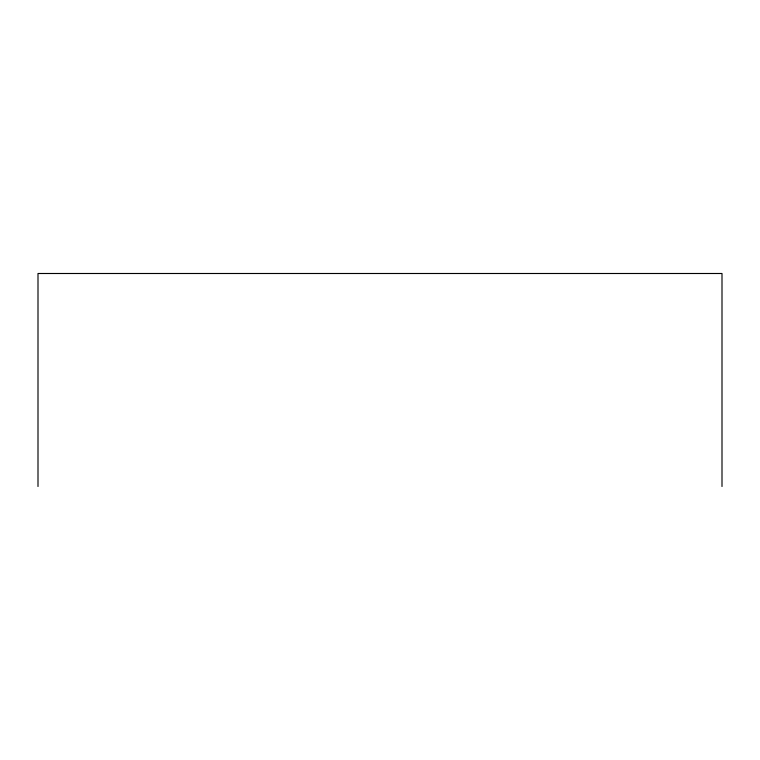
<?xml version="1.0" encoding="UTF-8"?>
<svg xmlns="http://www.w3.org/2000/svg" width="760" height="760" viewBox="0 0 760 760"><rect width="100%" height="100%" fill="white"/><g stroke="black" fill="none" stroke-linecap="round" stroke-linejoin="round"><path stroke-width="1.14" d="M722 486.505L722 273.495L38 273.495L38 486.505"/></g></svg>
